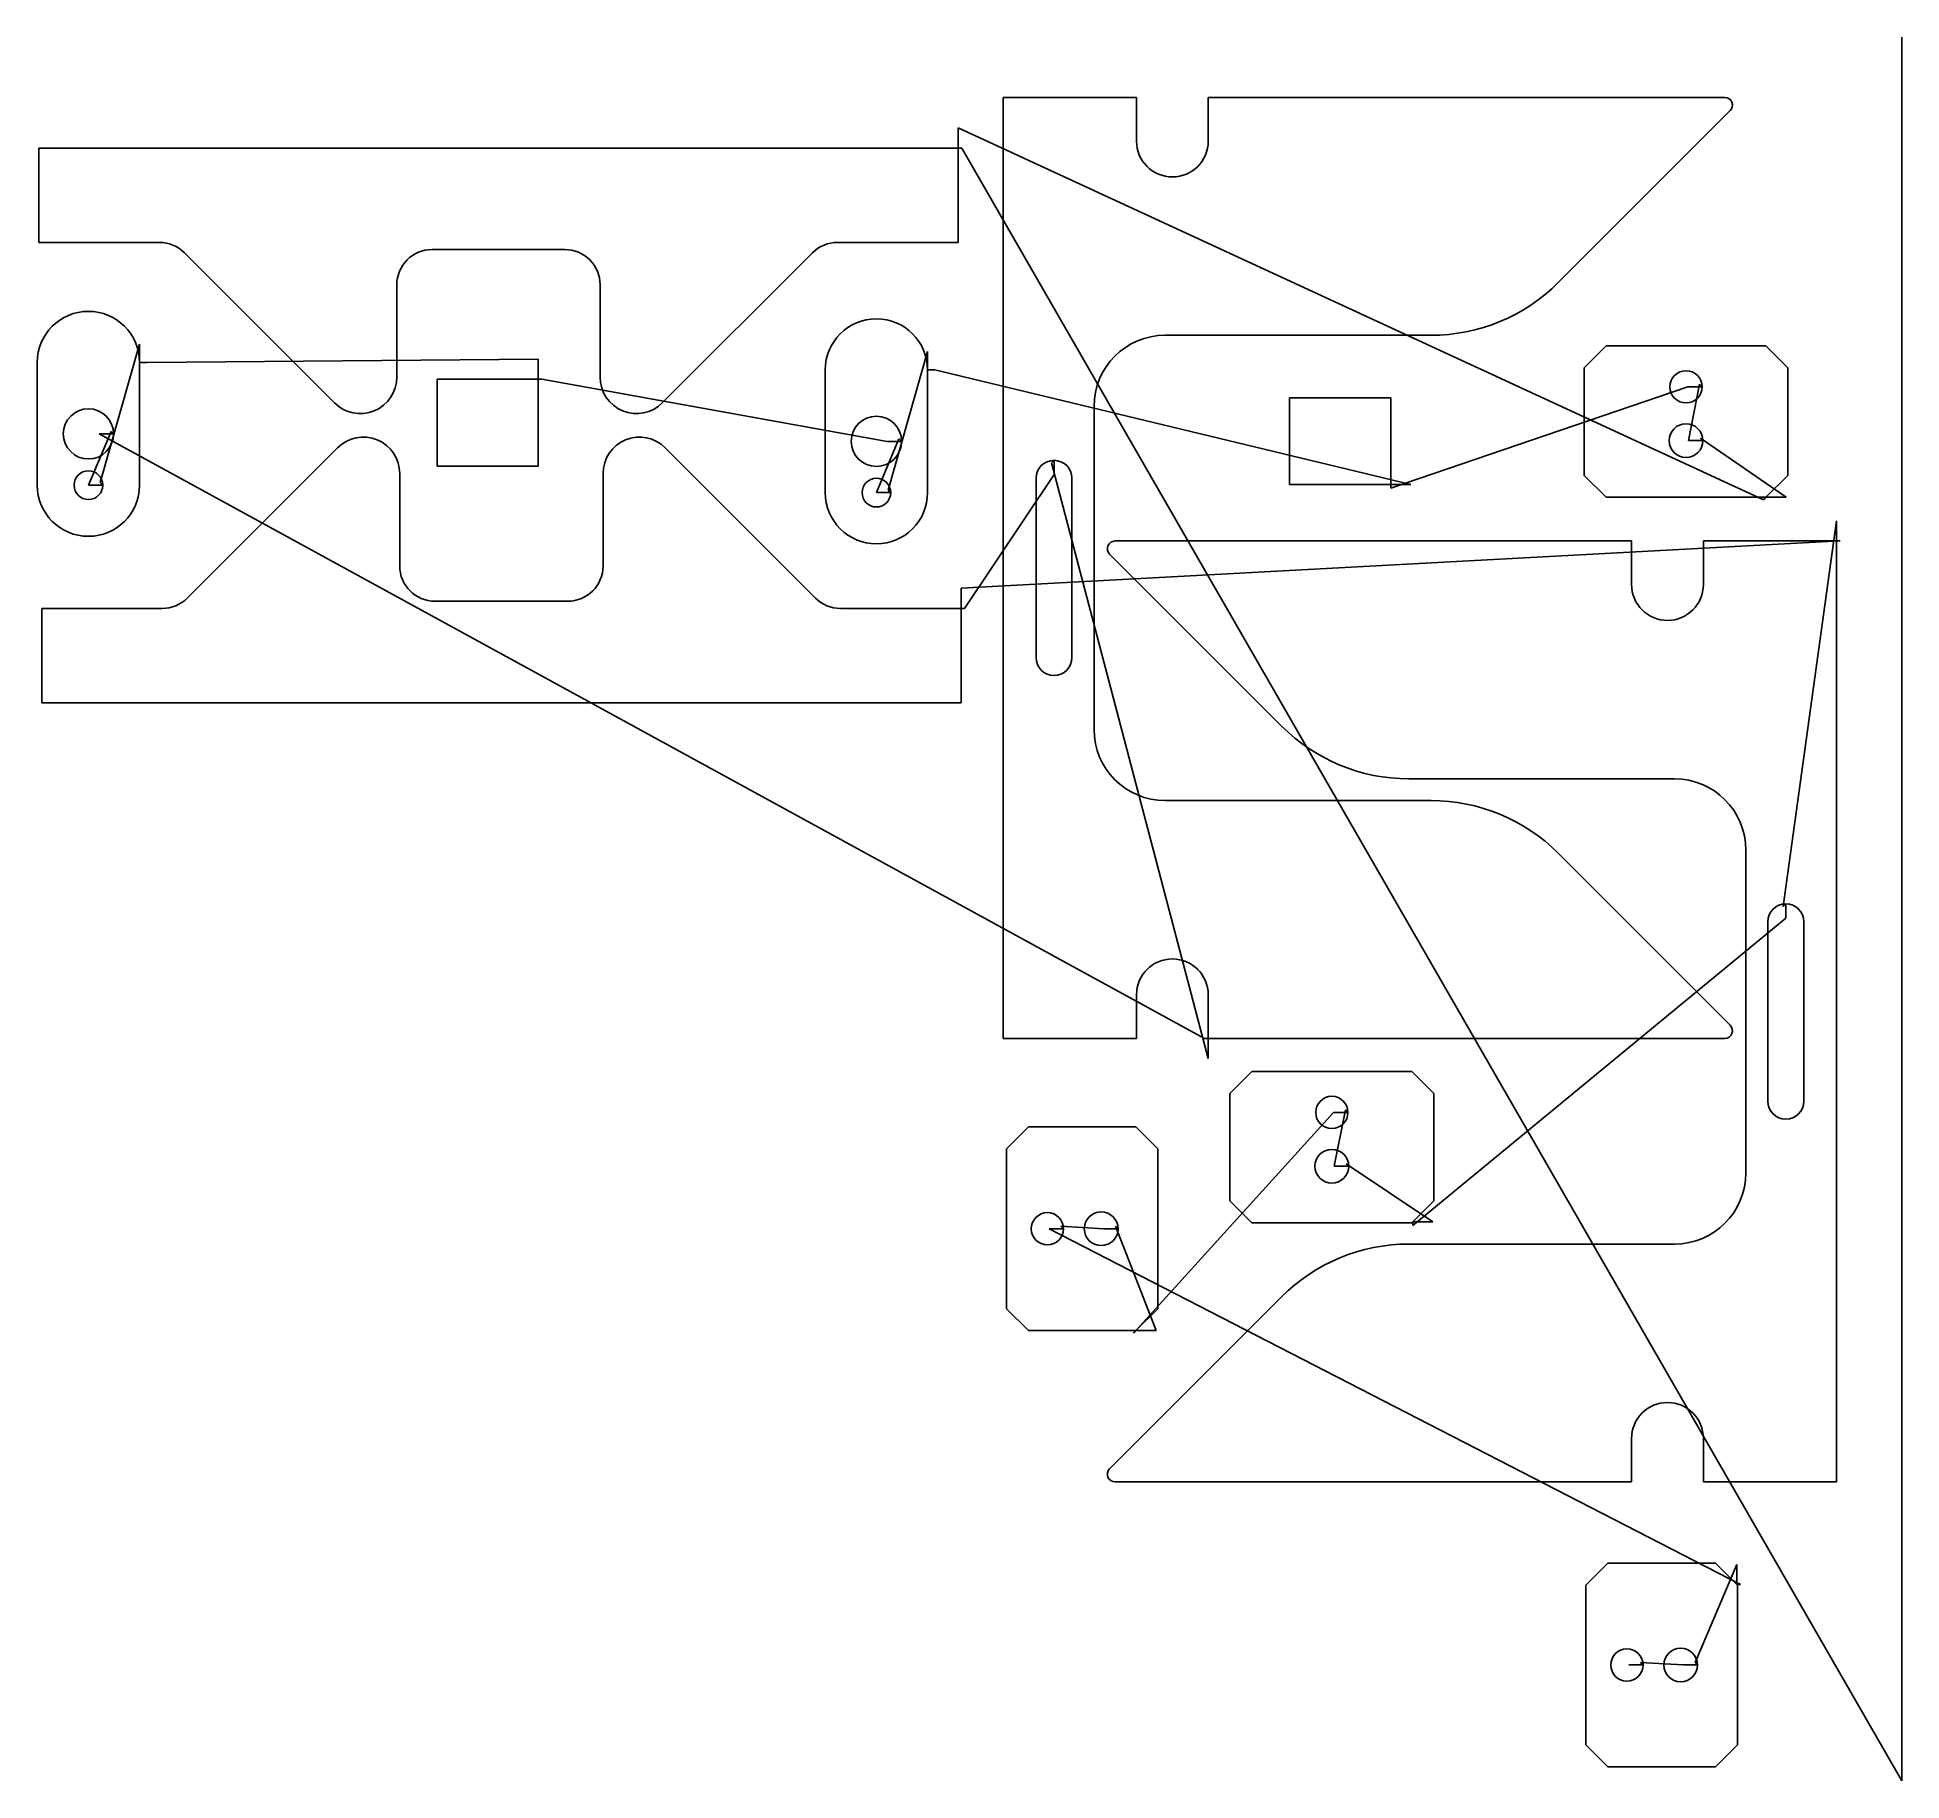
# Model space of a CAD drawing. Header units: metres. Extents: x 19 to 2618, y 0 to 2430.
import ezdxf

# ---------------------------------------------------------------- set-up
doc = ezdxf.new("R2010")
doc.units = ezdxf.units.M

msp = doc.modelspace()

# ---------------------------------------------------------------- linework, layer by layer
at = {"layer": 'TOOL_0'}
for p, q in [((2617.954, 2428.999), (2617.954, 2429.999)), ((2617.954, 0.999), (2617.954, 2428.999)), ((1365.555, 1034.639), (1365.555, 2346.139)), ((1365.555, 2346.139), (1551.305, 2346.139)), ((1551.305, 2346.139), (1551.305, 2285.389)), ((1651.305, 2285.389), (1651.305, 2346.139)), ((1651.305, 2346.139), (2371.305, 2346.139)), ((2378.906, 2327.788), (2139.2, 2088.082)), ((2425.191, 1785.265), (1302.626, 2303.69)), ((1302.626, 2303.69), (1302.626, 2275.69)), ((21.126, 2144.19), (21.126, 2275.69)), ((21.126, 2275.69), (1302.626, 2275.69)), ((1302.626, 2275.69), (1302.626, 2144.19)), ((1302.626, 2275.69), (1307.626, 2275.69)), ((1307.626, 2275.69), (2617.954, -0.001)), ((189.216, 2144.19), (21.126, 2144.19)), ((754.376, 2134.19), (569.376, 2134.19)), ((1302.626, 2144.19), (1134.536, 2144.19)), ((433.49, 1920.316), (224.041, 2129.765)), ((1099.711, 2129.765), (890.262, 1920.316)), ((520.126, 2084.94), (520.126, 1956.202)), ((803.626, 1956.202), (803.626, 2084.94)), ((106.803, 1809.266), (161.639, 2002.4)), ((161.639, 2002.4), (161.639, 1976.73)), ((1961.892, 2014.639), (1591.305, 2014.639)), ((19.039, 1805.73), (19.039, 1976.73)), ((161.639, 1976.73), (161.639, 1805.73)), ((161.639, 1976.73), (172.363, 1976.73)), ((172.363, 1976.73), (717.342, 1981.383)), ((717.342, 1981.383), (717.342, 1953.383)), ((1205.208, 1798.857), (1260.044, 1992.145)), ((1260.044, 1992.145), (1260.044, 1966.321)), ((2175.313, 1969.215), (2205.899, 1999.801)), ((2205.899, 1999.801), (2428.727, 1999.801)), ((2428.727, 1999.801), (2459.313, 1969.215)), ((576.342, 1832.383), (576.342, 1953.383)), ((576.342, 1953.383), (717.342, 1953.383)), ((717.342, 1953.383), (717.342, 1832.383)), ((717.342, 1953.383), (722.342, 1953.383)), ((722.342, 1953.383), (1203.744, 1866.821)), ((1117.444, 1795.321), (1117.444, 1966.321)), ((1260.044, 1966.321), (1260.044, 1795.321)), ((1260.044, 1966.321), (1270.322, 1966.321)), ((1270.322, 1966.321), (1933.788, 1806.522)), ((2175.313, 1819.387), (2175.313, 1969.215)), ((2459.313, 1969.215), (2459.313, 1819.387)), ((1764.788, 1806.522), (1764.788, 1927.522)), ((1764.788, 1927.522), (1905.788, 1927.522)), ((1905.788, 1801.522), (2319.815, 1942.801)), ((1905.788, 1927.522), (1905.788, 1806.522)), ((2319.815, 1942.801), (2339.815, 1942.801)), ((2336.279, 1946.337), (2320.814, 1867.801)), ((2339.815, 1942.801), (2336.279, 1946.337)), ((1492.055, 1915.389), (1492.055, 1465.389)), ((121.803, 1880.766), (90.339, 1805.73)), ((1646.306, 1034.639), (105.339, 1877.23)), ((105.339, 1877.23), (125.339, 1877.23)), ((125.339, 1877.23), (121.803, 1880.766)), ((2340.814, 1867.801), (2337.278, 1871.337)), ((2337.278, 1871.337), (2456.727, 1788.801)), ((228.17, 1648.435), (437.619, 1857.884)), ((894.391, 1857.885), (1103.84, 1648.436)), ((1220.208, 1870.357), (1188.744, 1795.321)), ((1203.744, 1866.821), (1223.744, 1866.821)), ((1223.744, 1866.821), (1220.208, 1870.357)), ((2320.814, 1867.801), (2340.814, 1867.801)), ((524.255, 1821.998), (524.255, 1693.26)), ((717.342, 1832.383), (576.342, 1832.383)), ((807.755, 1693.26), (807.755, 1821.999)), ((1311.755, 1634.011), (1436.305, 1820.39)), ((1436.305, 1840.39), (1432.769, 1836.854)), ((1432.769, 1836.854), (1651.305, 1006.639)), ((1436.305, 1820.39), (1436.305, 1840.39)), ((2205.899, 1788.801), (2175.313, 1819.387)), ((2459.313, 1819.387), (2428.727, 1788.801)), ((90.339, 1805.73), (110.339, 1805.73)), ((110.339, 1805.73), (106.803, 1809.266)), ((1188.744, 1795.321), (1208.744, 1795.321)), ((1208.744, 1795.321), (1205.208, 1798.857)), ((1411.305, 1815.39), (1411.305, 1565.39)), ((1461.305, 1565.39), (1461.305, 1815.39)), ((1905.788, 1806.522), (1764.788, 1806.522)), ((1933.788, 1806.522), (1905.788, 1806.522)), ((1905.788, 1806.522), (1905.788, 1801.522)), ((2428.727, 1788.801), (2205.899, 1788.801)), ((2428.727, 1788.801), (2425.191, 1785.265)), ((2456.727, 1788.801), (2428.727, 1788.801)), ((2452.898, 1218.64), (2527.183, 1755.926)), ((2527.183, 1755.926), (2527.183, 1727.926)), ((2532.183, 1727.926), (1306.755, 1662.01)), ((1521.433, 1727.926), (2241.433, 1727.926)), ((2241.433, 1727.926), (2241.433, 1667.176)), ((2341.433, 1667.176), (2341.433, 1727.926)), ((2341.433, 1727.926), (2527.183, 1727.926)), ((2527.183, 1727.926), (2527.183, 416.426)), ((2527.183, 1727.926), (2532.183, 1727.926)), ((1753.537, 1469.87), (1513.832, 1709.575)), ((573.505, 1644.01), (758.505, 1644.01)), ((1306.755, 1662.01), (1306.755, 1634.01)), ((25.255, 1502.51), (25.255, 1634.01)), ((25.255, 1634.01), (193.345, 1634.01)), ((1138.665, 1634.011), (1306.755, 1634.011)), ((1306.755, 1634.011), (1311.755, 1634.011)), ((1306.755, 1634.01), (1306.755, 1502.51)), ((1306.755, 1502.51), (25.255, 1502.51)), ((2301.434, 1396.426), (1930.845, 1396.426)), ((1591.305, 1366.139), (1961.894, 1366.139)), ((2139.201, 1292.696), (2378.907, 1052.99)), ((2400.684, 847.175), (2400.684, 1297.176)), ((2456.434, 1222.176), (2452.898, 1218.64)), ((2456.434, 1202.176), (2456.434, 1222.176)), ((1936.369, 773.865), (2456.434, 1202.176)), ((2431.434, 1197.176), (2431.434, 947.176)), ((2481.434, 947.176), (2481.434, 1197.176)), ((1551.305, 1095.389), (1551.305, 1034.639)), ((1651.305, 1034.639), (1651.305, 1095.389)), ((1551.305, 1034.639), (1365.555, 1034.639)), ((1651.306, 1034.639), (1646.306, 1034.639)), ((1651.305, 1006.639), (1651.305, 1034.639)), ((2371.306, 1034.639), (1651.306, 1034.639)), ((1681.556, 957.88), (1712.142, 988.466)), ((1712.142, 988.466), (1934.97, 988.466)), ((1934.97, 988.466), (1965.556, 957.88)), ((1681.556, 808.052), (1681.556, 957.88)), ((1965.556, 957.88), (1965.556, 808.052)), ((1370.064, 880.693), (1400.65, 911.279)), ((1400.65, 911.279), (1550.478, 911.279)), ((1546.942, 623.743), (1826.057, 931.466)), ((1550.478, 911.279), (1581.064, 880.693)), ((1826.057, 931.466), (1846.057, 931.466)), ((1842.521, 935.002), (1827.056, 856.466)), ((1846.057, 931.466), (1842.521, 935.002)), ((1370.064, 657.865), (1370.064, 880.693)), ((1581.064, 880.693), (1581.064, 657.865)), ((1847.056, 856.466), (1843.52, 860.002)), ((1843.52, 860.002), (1964.368, 778.864)), ((1827.056, 856.466), (1847.056, 856.466)), ((1712.142, 777.466), (1681.556, 808.052)), ((1965.556, 808.052), (1936.369, 778.865)), ((2393.041, 273.512), (1429.566, 769.279)), ((1429.566, 769.279), (1449.566, 769.279)), ((1449.566, 769.279), (1446.03, 772.815)), ((1446.03, 772.815), (1505.565, 769.279)), ((1505.565, 769.279), (1525.565, 769.279)), ((1525.565, 769.279), (1522.029, 772.815)), ((1522.029, 772.815), (1578.478, 627.279)), ((1934.97, 777.466), (1712.142, 777.466)), ((1936.368, 778.864), (1934.97, 777.466)), ((1964.368, 778.864), (1936.368, 778.864)), ((1936.369, 778.865), (1936.369, 773.865)), ((1930.845, 747.926), (2301.434, 747.926)), ((1400.65, 627.279), (1370.064, 657.865)), ((1513.832, 434.777), (1753.538, 674.483)), ((1581.064, 657.865), (1550.478, 627.279)), ((1550.478, 627.279), (1400.65, 627.279)), ((1550.478, 627.279), (1546.942, 623.743)), ((1578.478, 627.279), (1550.478, 627.279)), ((2241.433, 477.176), (2241.433, 416.426)), ((2341.433, 416.426), (2341.433, 477.176)), ((2241.433, 416.426), (1521.433, 416.426)), ((2527.183, 416.426), (2341.433, 416.426)), ((2177.847, 272.706), (2208.433, 303.292)), ((2208.433, 303.292), (2358.261, 303.292)), ((2329.811, 164.827), (2388.041, 301.512)), ((2358.261, 303.292), (2388.041, 273.512)), ((2388.041, 301.512), (2388.041, 273.512)), ((2177.847, 49.878), (2177.847, 272.706)), ((2388.041, 273.512), (2388.847, 272.706)), ((2388.041, 273.512), (2393.041, 273.512)), ((2388.847, 272.706), (2388.847, 49.878)), ((2237.347, 161.291), (2257.347, 161.291)), ((2257.347, 161.291), (2253.811, 164.827)), ((2253.811, 164.827), (2313.347, 161.291)), ((2313.347, 161.291), (2333.347, 161.291)), ((2333.347, 161.291), (2329.811, 164.827)), ((2208.433, 19.292), (2177.847, 49.878)), ((2388.847, 49.878), (2358.261, 19.292)), ((2358.261, 19.292), (2208.433, 19.292)), ((2617.954, -0.001), (2617.954, 0.999)), ((2617.954, 0.999), (2617.954, -0.001)), ((2617.954, -0.001), (2617.954, 0.999))]:
    msp.add_line(p, q, dxfattribs=at)
for centre, radius, start, end in [((2371.305, 2335.389), 10.75, 315, 90), ((1601.305, 2285.389), 50, 180, 0), ((189.216, 2094.94), 49.25, 45, 90), ((569.376, 2084.94), 49.25, 90, 180), ((754.376, 2084.94), 49.25, 0, 90), ((1134.536, 2094.94), 49.25, 90, 135), ((1961.82, 2265.566), 250.927, 270.01644, 314.983208), ((90.339, 1976.73), 71.3, 0, 180), ((1188.744, 1966.321), 71.3, 0, 180), ((1591.305, 1915.389), 99.25, 90, 180), ((469.376, 1956.202), 50.75, 225, 0), ((854.376, 1956.202), 50.75, 180, 315), ((2317.315, 1942.801), 22.5, 0, 180), ((2317.315, 1942.801), 22.5, 180, 0), ((90.339, 1877.23), 35, 0, 180), ((1188.744, 1866.821), 35, 0, 180), ((90.339, 1877.23), 35, 180, 0), ((473.505, 1821.998), 50.75, 0, 135), ((858.505, 1821.999), 50.75, 45, 180), ((2317.314, 1867.801), 23.5, 0, 180), ((1188.744, 1866.821), 35, 180, 0), ((2317.314, 1867.801), 23.5, 180, 0), ((90.339, 1805.73), 20, 0, 180), ((1436.305, 1815.39), 25, 90, 180), ((1436.305, 1815.39), 25, 0, 90), ((90.339, 1805.73), 71.3, 180, 0), ((90.339, 1805.73), 20, 180, 0), ((1188.744, 1795.321), 71.3, 180, 0), ((1188.744, 1795.321), 20, 0, 180), ((1188.744, 1795.321), 20, 180, 0), ((1521.433, 1717.176), 10.749, 90, 225), ((573.505, 1693.26), 49.25, 180, 270), ((758.505, 1693.26), 49.25, 270, 0), ((2291.433, 1667.176), 50, 180, 0), ((193.345, 1683.26), 49.25, 270, 315), ((1138.665, 1683.261), 49.25, 225, 270), ((1436.305, 1565.39), 25, 180, 0), ((1591.305, 1465.389), 99.25, 180, 270), ((1930.919, 1647.353), 250.927, 225.016307, 269.983103), ((2301.434, 1297.176), 99.25, 0, 90), ((1961.82, 1115.212), 250.927, 45.01663, 89.983103), ((2456.434, 1197.176), 25, 90, 180), ((2456.434, 1197.176), 25, 0, 90), ((1601.305, 1095.389), 50, 0, 180), ((2371.306, 1045.389), 10.749, 270, 45), ((1823.557, 931.466), 22.5, 0, 180), ((2456.434, 947.176), 25, 180, 0), ((1823.557, 931.466), 22.5, 180, 0), ((1823.556, 856.466), 23.5, 0, 180), ((1823.556, 856.466), 23.5, 180, 0), ((2301.434, 847.176), 99.25, 270, 359.999423), ((1427.066, 769.279), 22.5, 0, 180), ((1502.065, 769.279), 23.5, 0, 180), ((1427.066, 769.279), 22.5, 180, 0), ((1502.065, 769.279), 23.5, 180, 0), ((1930.918, 496.999), 250.927, 90.016669, 134.983208), ((2291.433, 477.176), 50, 0, 180), ((1521.433, 427.176), 10.75, 135, 270), ((2234.847, 161.291), 22.5, 0, 180), ((2309.847, 161.291), 23.5, 0, 180), ((2234.847, 161.291), 22.5, 180, 0), ((2309.847, 161.291), 23.5, 180, 0)]:
    msp.add_arc(centre, radius, start, end, dxfattribs=at)

doc.saveas('drawing.dxf')
